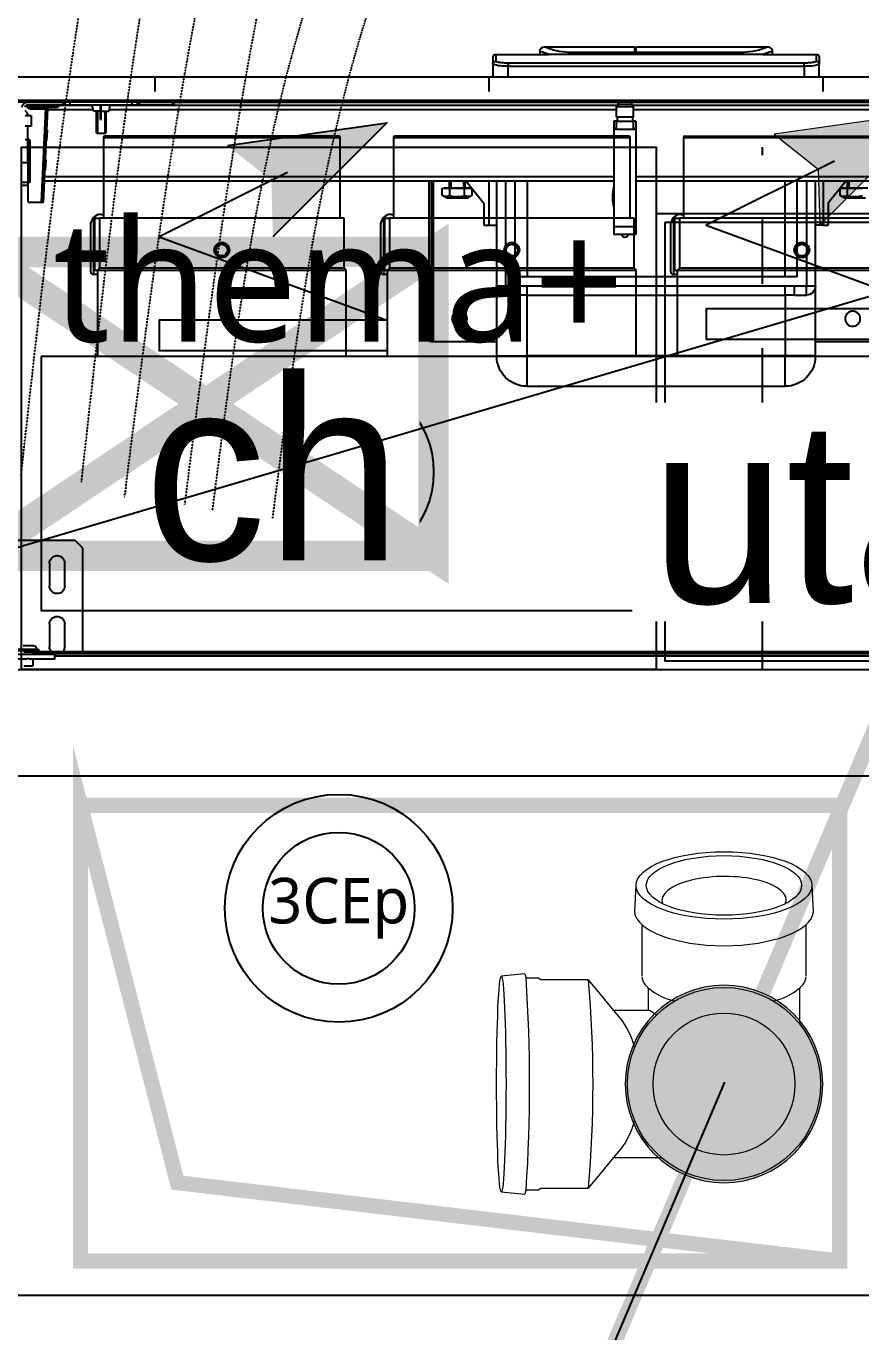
# Model space of a CAD drawing. Header units: millimetres. Extents: x 459337 to 526921, y -375392 to -289779.
# Drawn here: x 469967 to 470517, y -355292 to -354433 of the extents above; entities that cross this region are included whole.
import ezdxf
from ezdxf import colors
from ezdxf.entities.mleader import LeaderData, LeaderLine
from ezdxf.math import Vec2, Vec3

# ---------------------------------------------------------------- set-up
doc = ezdxf.new("R2010")
doc.units = ezdxf.units.MM
doc.linetypes.add('prlm_ef', pattern=[0.165, 0.1, -0.065])
doc.linetypes.add('prlm_vmc', pattern=[0.282222, 0.141111, -0.141111])
for name, color, linetype, lineweight in [('_GAZELEC-BOITE INCORPO', 36, 'Continuous', 18), ('_GAZELEC-RESERVATION', 1, 'Continuous', 18), ('_GAZELEC-RESERVATION 2', 132, 'Continuous', 18)]:
    doc.layers.add(name, color=color, linetype=linetype, lineweight=lineweight)
for name, color, linetype in [('_GAZELEC-EAU CHAUDE', 1, 'Continuous'), ('GAZ-EU FLECHE', 42, 'Continuous'), ('prlm-CHAUFF', 30, 'Continuous'), ('prlm-EAU-CHU', 42, 'Continuous'), ('prlm-EAU-EF', 161, 'Continuous'), ('prlm-EAU-EUEV', 25, 'Continuous'), ('prlm-ELEC-CFO', 201, 'Continuous'), ('prlm-GT', 242, 'Continuous'), ('prlm-MOD', 64, 'Continuous')]:
    doc.layers.add(name, color=color, linetype=linetype)
doc.styles.add('prlm-chauff', font='trebucbi.ttf', dxfattribs={"height": 18})
doc.styles.add('prlm-elec-cfo', font='comic.ttf', dxfattribs={"height": 12})
doc.styles.get("Standard").update_dxf_attribs({"font": 'arial.ttf'})

# ---------------------------------------------------------------- blocks, each defined once
blk = doc.blocks.new('MTI900_Alu_390')
at = {"layer": 'prlm-MOD', "color": 1, "linetype": 'Continuous'}
for p, q in [((-4.225, 0), (4.225, 0)), ((-4.267, -0.07), (-4.14, -0.07)), ((-4.165, -0.025), (-4.105, -0.025)), ((-4.135, -0.075), (-4.14, -0.07)), ((-4.13, -0.07), (-4.135, -0.075)), ((-4.13, -0.07), (-3.963, -0.07)), ((-4.105, -0.07), (-4.105, -0.025)), ((-3.96, -0.073), (-3.96, -0.097)), ((-3.963, -0.1), (-4.229, -0.1)), ((-4.203, -0.125), (-4.067, -0.125)), ((-4.203, -0.135), (-4.067, -0.135)), ((-4.1675, -0.158), (-4.1025, -0.158)), ((-4.105, -0.115), (-4.165, -0.115)), ((-4.105, -0.115), (-4.105, -0.1)), ((-4.105, -0.105), (4.105, -0.105)), ((-4.095, -0.125), (-4.105, -0.115)), ((-4.1, -0.12), (4.1, -0.12)), ((-4.067, -0.125), (-4.067, -0.12)), ((-4.067, -0.135), (-4.067, -0.125)), ((-3.995, -0.3), (-3.995, -0.15)), ((-3.96, -0.09), (3.96, -0.09)), ((-3.895, -0.15), (-3.895, -0.3)), ((-3.775, -0.12), (-3.775, -0.8)), ((-3.995, -0.7), (-3.995, -0.55)), ((-3.895, -0.55), (-3.895, -0.7)), ((-3.825, -0.85), (-4.305, -0.85)), ((-3.775, -0.8), (-3.825, -0.85)), ((-0.85, -1.865), (0.85, -1.865)), ((-0.85, -1.865), (-0.85, -2.065)), ((0.85, -1.865), (0.85, -2.065)), ((-1.05, -2.525), (-1.05, -2.065)), ((-1.05, -2.065), (-0.85, -2.065)), ((0.85, -2.065), (-0.85, -2.065)), ((-0.85, -2.065), (-0.85, -2.465)), ((0.85, -2.465), (0.85, -2.065)), ((1.05, -2.065), (0.85, -2.065)), ((1.05, -2.065), (1.05, -2.525)), ((-1.495, -2.16), (-1.495, -3.215)), ((-1.48, -2.16), (-1.495, -2.16)), ((-1.48, -2.16), (-1.48, -3.215)), ((-1.48, -2.16), (-1.465, -2.16)), ((-1.465, -2.16), (-1.05, -2.16)), ((-1.465, -2.16), (-1.465, -3.215)), ((1.05, -2.16), (1.465, -2.16)), ((-0.99, -2.465), (-0.9124, -2.465)), ((-0.99, -2.525), (-0.99, -2.465)), ((-0.85, -2.465), (-0.9124, -2.465)), ((-0.9124, -2.525), (-0.9124, -2.465)), ((-0.85, -2.465), (0.85, -2.465)), ((-0.85, -2.465), (-0.85, -2.5242)), ((0.9124, -2.465), (0.85, -2.465)), ((0.85, -2.465), (0.85, -2.5242)), ((0.9124, -2.465), (0.99, -2.465)), ((0.9124, -2.465), (0.9124, -2.525)), ((0.99, -2.465), (0.99, -2.525)), ((-1.05, -3.215), (-1.05, -2.525)), ((-0.99, -2.525), (-1.05, -2.525)), ((-0.99, -2.525), (-0.99, -3.215)), ((-0.9124, -2.525), (-0.99, -2.525)), ((0.85, -2.5242), (-0.85, -2.5242)), ((0.99, -2.525), (0.9124, -2.525)), ((0.99, -3.215), (0.99, -2.525)), ((1.05, -2.525), (0.99, -2.525)), ((1.05, -2.525), (1.05, -3.215)), ((0.93, -2.585), (-0.93, -2.585)), ((-0.93, -3.215), (-0.93, -2.585)), ((-0.85, -3.215), (-0.85, -2.585)), ((0.85, -2.585), (0.85, -3.215)), ((0.93, -2.585), (0.93, -3.215)), ((-0.2775, -2.915), (-0.2775, -2.865)), ((-0.1325, -2.865), (-0.2775, -2.865)), ((-0.1325, -2.915), (-0.2775, -2.915)), ((-0.2775, -2.9175), (-0.2775, -2.915)), ((-0.2775, -2.9175), (-0.1325, -2.9175)), ((-0.2775, -3.5575), (-0.2775, -2.9175)), ((-0.1325, -2.915), (-0.1325, -2.865)), ((-0.1325, -2.9175), (-0.1325, -2.915)), ((-0.1325, -3.5575), (-0.1325, -2.9175)), ((-1.1342, -2.925), (-1.1, -2.925)), ((-1.1342, -3.0705), (-1.1342, -2.925)), ((-1.1, -2.925), (-1.1, -3.215)), ((-1.1, -2.925), (-1.05, -2.925)), ((1.1, -2.925), (1.05, -2.925)), ((1.1, -3.215), (1.1, -2.925)), ((1.1, -2.925), (1.1342, -2.925)), ((1.1342, -3.0705), (1.1342, -2.925)), ((-4.1351, -3.077), (-4.136, -3.497)), ((-4.1351, -3.077), (-4.05, -3.077)), ((-4.0221, -3.692), (-4.05, -3.077)), ((-4.05, -3.077), (-4.035, -3.077)), ((-4.035, -3.077), (-4.0071, -3.6913)), ((-1.2504, -3.215), (-1.1342, -3.0705)), ((1.2504, -3.215), (1.1342, -3.0705)), ((-1.38, -3.106), (-1.4081, -3.1204)), ((-1.4081, -3.1204), (-1.4081, -3.17)), ((-1.4081, -3.17), (-1.3836, -3.17)), ((-1.395, -3.17), (-1.395, -3.172)), ((-1.395, -3.172), (-1.225, -3.172)), ((-1.3836, -3.17), (-1.3591, -3.17)), ((-1.38, -3.106), (-1.24, -3.106)), ((-1.36, -3.172), (-1.36, -3.215)), ((-1.3591, -3.1204), (-1.3591, -3.17)), ((-1.3591, -3.17), (-1.31, -3.17)), ((-1.3508, -3.215), (-1.3508, -3.172)), ((-1.31, -3.17), (-1.2609, -3.17)), ((-1.2692, -3.215), (-1.2692, -3.172)), ((-1.2609, -3.1204), (-1.2609, -3.17)), ((-1.2609, -3.17), (-1.2364, -3.17)), ((-1.26, -3.215), (-1.26, -3.172)), ((-1.2119, -3.1204), (-1.24, -3.106)), ((-1.2364, -3.17), (-1.2142, -3.17)), ((-1.225, -3.172), (-1.225, -3.17)), ((-1.2119, -3.1204), (-1.2119, -3.1671)), ((1.24, -3.106), (1.2119, -3.1204)), ((1.2119, -3.1204), (1.2119, -3.1671)), ((1.2142, -3.17), (1.2364, -3.17)), ((1.225, -3.17), (1.225, -3.172)), ((1.225, -3.172), (1.395, -3.172)), ((1.2364, -3.17), (1.2609, -3.17)), ((1.24, -3.106), (1.38, -3.106)), ((1.26, -3.172), (1.26, -3.215)), ((1.2609, -3.1204), (1.2609, -3.17)), ((1.2609, -3.17), (1.31, -3.17)), ((1.2692, -3.215), (1.2692, -3.172)), ((1.31, -3.17), (1.3591, -3.17)), ((-4.1353, -3.187), (-4.175, -3.187)), ((-4.125, -3.207), (-4.175, -3.207)), ((-4.125, -3.487), (-4.125, -3.207)), ((-0.2775, -3.215), (-4.0287, -3.215)), ((-0.2775, -3.245), (-4.0274, -3.245)), ((4.0287, -3.215), (-0.1325, -3.215)), ((4.0274, -3.245), (-0.1325, -3.245)), ((-4.14, -3.337), (-4.175, -3.337)), ((-4.14, -3.487), (-4.14, -3.337)), ((-4.0205, -3.2854), (-4.0255, -3.2857)), ((-4.0205, -3.2854), (-4.0173, -3.3556)), ((-4.0223, -3.3558), (-4.0173, -3.3556)), ((-4.14, -3.487), (-4.155, -3.487)), ((-4.125, -3.487), (-4.14, -3.487)), ((-4.14, -3.577), (-4.14, -3.487)), ((-4.136, -3.497), (-4.14, -3.4972)), ((-4.0116, -3.4816), (-4.0166, -3.4819)), ((-4.0116, -3.4816), (-4.0084, -3.5518)), ((-4.115, -3.577), (-4.155, -3.577)), ((-4.115, -3.647), (-4.115, -3.577)), ((-4.0134, -3.552), (-4.0084, -3.5518)), ((-3.685, -3.532), (-3.625, -3.532)), ((-3.685, -3.532), (-3.685, -3.677)), ((-3.6789, -3.677), (-3.6789, -3.532)), ((-3.6311, -3.677), (-3.6311, -3.532)), ((-3.625, -3.677), (-3.625, -3.532)), ((-0.2775, -3.5575), (-0.1325, -3.5575)), ((-0.2775, -3.56), (-0.2775, -3.5575)), ((-0.2775, -3.61), (-0.2775, -3.56)), ((-0.26, -3.56), (-0.2775, -3.56)), ((-0.255, -3.61), (-0.2775, -3.61)), ((-0.26, -3.5575), (-0.26, -3.6075)), ((-0.15, -3.6075), (-0.26, -3.6075)), ((-0.255, -3.6075), (-0.255, -3.6375)), ((-0.155, -3.6375), (-0.155, -3.6075)), ((-0.1325, -3.61), (-0.155, -3.61)), ((-0.15, -3.6075), (-0.15, -3.5575)), ((-0.1325, -3.56), (-0.15, -3.56)), ((-0.1325, -3.56), (-0.1325, -3.5575)), ((-0.1325, -3.61), (-0.1325, -3.56)), ((-4.155, -3.647), (-4.115, -3.647)), ((-4.14, -3.6567), (-4.14, -3.647)), ((-4.125, -3.692), (-4.0221, -3.692)), ((-4.125, -3.702), (-4.125, -3.692)), ((-4.0071, -3.6913), (-4.0221, -3.692)), ((-4.022, -3.6925), (-4.0221, -3.692)), ((-3.7066, -3.685), (-4.0074, -3.685)), ((-4.0071, -3.6913), (-4.007, -3.6925)), ((-3.705, -3.677), (-3.713, -3.717)), ((-3.66, -3.677), (-3.705, -3.677)), ((-3.66, -3.6225), (-3.655, -3.6225)), ((-3.66, -3.6225), (-3.66, -3.6361)), ((-3.66, -3.6361), (-3.655, -3.6361)), ((-3.66, -3.6361), (-3.66, -3.717)), ((-3.655, -3.6225), (-3.655, -3.6361)), ((-3.655, -3.6361), (-3.655, -3.717)), ((-3.655, -3.677), (-3.605, -3.677)), ((-3.597, -3.717), (-3.605, -3.677)), ((-0.26, -3.685), (-3.6034, -3.685)), ((-0.15, -3.6375), (-0.26, -3.6375)), ((-0.26, -3.6375), (-0.26, -3.7075)), ((-0.15, -3.7075), (-0.15, -3.6375)), ((3.6044, -3.685), (-0.15, -3.685)), ((-4.375, -3.737), (4.375, -3.737)), ((4.375, -3.747), (-4.375, -3.747)), ((-3.9067, -3.717), (-4.14, -3.717)), ((-4.135, -3.717), (-4.135, -3.712)), ((-4.105, -3.712), (-4.135, -3.712)), ((-4.125, -3.702), (-4.105, -3.702)), ((-4.105, -3.702), (-3.965, -3.702)), ((-4.105, -3.702), (-4.105, -3.712)), ((-4.105, -3.712), (-4.105, -3.717)), ((-3.965, -3.712), (-4.105, -3.712)), ((-3.965, -3.702), (-3.945, -3.702)), ((-3.965, -3.702), (-3.965, -3.712)), ((-3.965, -3.717), (-3.965, -3.712)), ((-3.935, -3.712), (-3.965, -3.712)), ((-3.935, -3.712), (-3.935, -3.717)), ((-3.935, -3.715), (-3.7126, -3.715)), ((-3.9067, -3.737), (-3.9067, -3.717)), ((-3.9067, -3.717), (-3.8932, -3.717)), ((-3.8932, -3.717), (-3.86, -3.717)), ((-3.8932, -3.717), (-3.8932, -3.737)), ((-3.86, -3.717), (-3.45, -3.717)), ((-3.86, -3.717), (-3.86, -3.737)), ((-3.5974, -3.715), (-0.25, -3.715)), ((-3.45, -3.717), (-3.45, -3.737)), ((-3.45, -3.717), (-3.4168, -3.717)), ((-3.4168, -3.737), (-3.4168, -3.717)), ((-3.4168, -3.717), (-3.4033, -3.717)), ((-3.185, -3.717), (-3.4033, -3.717)), ((-3.4033, -3.717), (-3.4033, -3.737)), ((-3.185, -3.717), (-3.175, -3.717)), ((-3.185, -3.737), (-3.185, -3.717)), ((-3.175, -3.717), (-3.175, -3.737)), ((-3.175, -3.735), (-0.2433, -3.735)), ((-0.26, -3.7075), (-0.15, -3.7075)), ((-0.25, -3.7075), (-0.25, -3.7225)), ((-0.25, -3.7225), (-0.16, -3.7225)), ((-0.1667, -3.735), (3.175, -3.735)), ((-0.16, -3.7225), (-0.16, -3.7075)), ((-0.16, -3.715), (3.5984, -3.715)), ((-4.375, -3.902), (4.375, -3.902)), ((-1.075, -3.9853), (-1.075, -3.902)), ((-0.975, -3.902), (-0.975, -3.973)), ((0.975, -3.973), (0.975, -3.902)), ((1.075, -3.902), (1.075, -3.9853)), ((-1.075, -4.03), (-1.075, -3.9853)), ((-1.055, -4.05), (-1.055, -4.0051)), ((-0.975, -3.973), (0.975, -3.973)), ((-0.975, -3.9928), (-0.975, -3.973)), ((0.975, -3.9928), (-0.975, -3.9928)), ((0.975, -3.973), (0.975, -3.9928)), ((1.055, -4.05), (1.055, -4.0051)), ((1.075, -4.03), (1.075, -3.9853)), ((-1.055, -4.05), (-0.706, -4.05)), ((-0.765, -4.07), (-0.765, -4.05)), ((-0.735, -4.1), (-0.735, -4.1)), ((-0.735, -4.1), (-0.1416, -4.1)), ((0.576, -4.0497), (-0.576, -4.0497)), ((-0.574, -4.0497), (-0.574, -4.0634)), ((-0.1416, -4.0634), (-0.574, -4.0634)), ((-0.1416, -4.0634), (-0.1416, -4.0497)), ((-0.1416, -4.1), (-0.1416, -4.0634)), ((-0.1307, -4.0497), (-0.1307, -4.0634)), ((0.574, -4.0634), (-0.1307, -4.0634)), ((-0.1307, -4.0634), (-0.1307, -4.1)), ((-0.1307, -4.1), (0.735, -4.1)), ((0.574, -4.0497), (0.574, -4.0634)), ((0.7037, -4.05), (1.055, -4.05)), ((0.735, -4.1), (0.735, -4.1)), ((0.765, -4.07), (0.765, -4.05))]:
    blk.add_line(p, q, dxfattribs=at)
at = {"layer": 'prlm-MOD', "color": 1, "ltscale": 50}
for points in [[(-3.3, -3.8058), (-3.3, -3.902)], [(-1.1, -3.8058), (-1.1, -3.902)], [(1.1, -3.8058), (1.1, -3.902)]]:
    blk.add_lwpolyline(points, dxfattribs=at)
at = {"layer": 'prlm-MOD', "color": 1, "linetype": 'Continuous'}
for centre in [(-1.295, -2.31), (1.295, -2.31)]:
    blk.add_circle(centre, 0.05, dxfattribs=at)
for centre, radius, start, end in [((-3.963, -0.073), 0.003, 0, 90), ((-4.1025, -0.138), 0.02, 270, 8.62693), ((-4.1025, -0.133), 0.02, 352.81924, 354.26083), ((-3.945, -0.15), 0.05, 143.1301, 180), ((-3.963, -0.097), 0.003, 270, 0), ((-3.945, -0.15), 0.05, 0, 36.8699), ((-3.945, -0.3), 0.05, 180, 0), ((-3.945, -0.55), 0.05, 0, 180), ((-3.945, -0.7), 0.05, 180, 0), ((-0.85, -2.065), 0.2, 90, 180), ((0.85, -2.065), 0.2, 0, 90), ((-0.99, -2.525), 0.06, 90, 180), ((0.99, -2.525), 0.06, 0, 90), ((-0.205, -2.865), 0.02, 0, 180), ((0, -3.11), 0.285, 166.82645, 193.17355), ((-1.3836, -3.1624), 0.0487, 59.74223, 120.25777), ((-1.2364, -3.1624), 0.0487, 59.74223, 120.25777), ((1.2364, -3.1624), 0.0487, 59.74223, 120.25777), ((-4.1151, -3.7104), 0.05, 129.88406, 142.91394), ((-4.16, -3.6567), 0.02, 309.88406, 0), ((-4.125, -3.712), 0.02, 90, 192.41205), ((-3.997, -3.692), 0.01, 182.60256, 270), ((-4.14, -3.702), 0.035, 180, 270), ((-4.14, -3.702), 0.015, 180, 270), ((-4.125, -3.712), 0.01, 90, 180), ((-3.945, -3.712), 0.01, 0, 90), ((-0.235, -3.7225), 0.015, 180, 255.16489), ((-0.175, -3.7225), 0.015, 284.83511, 0), ((-0.9965, -4.212), 0.2399, 84.86995, 109.10907), ((-1.055, -4.03), 0.02, 180, 270), ((0.9987, -4.1937), 0.2219, 69.89148, 96.1295), ((1.055, -4.03), 0.02, 270, 0), ((-0.5689, -4.6164), 0.5805, 102.58374, 109.74123), ((-0.735, -4.07), 0.03, 180, 270), ((-0.5689, -4.4578), 0.3944, 90.7355, 114.8981), ((0.5685, -4.4598), 0.3964, 65.16337, 89.20304), ((0.5693, -4.6145), 0.5786, 70.22595, 77.40425), ((0.735, -4.07), 0.03, 270, 0)]:
    blk.add_arc(centre, radius, start, end, dxfattribs=at)
for centre, major_axis, ratio, start_param, end_param in [((-4.022, -3.6931), (0.015, 0.0007), 0.045361, 0, 1.568734), ((-3.997, -3.692), (0.025, 0), 0.4, 3.187016, 4.712389), ((-1.055, -3.9853), (0.02, 0), 0.989815, 3.141593, 4.712389), ((1.055, -3.9853), (-0.02, 0), 0.989815, 1.570796, 3.141593)]:
    blk.add_ellipse(centre, major_axis=major_axis, ratio=ratio, start_param=start_param, end_param=end_param, dxfattribs=at)
for points, knots in [([(-0.85, -2.5242), (-0.8604, -2.5242), (-0.8708, -2.5243), (-0.8916, -2.5247), (-0.902, -2.525), (-0.9124, -2.525)], [0, 0, 0, 0, 0.5, 0.5, 1, 1, 1, 1]), ([(0.9124, -2.525), (0.902, -2.525), (0.8916, -2.5247), (0.8708, -2.5243), (0.8604, -2.5242), (0.85, -2.5242)], [0, 0, 0, 0, 0.5, 0.5, 1, 1, 1, 1]), ([(-1.3591, -3.1204), (-1.3511, -3.1183), (-1.343, -3.1166), (-1.3306, -3.1149), (-1.3265, -3.1144), (-1.3182, -3.1138), (-1.3141, -3.1137), (-1.3017, -3.1137), (-1.2935, -3.1143), (-1.2772, -3.1166), (-1.269, -3.1183), (-1.2609, -3.1204)], [0, 0, 0, 0, 0.25, 0.25, 0.375, 0.375, 0.5, 0.5, 0.75, 0.75, 1, 1, 1, 1]), ([(1.2609, -3.1204), (1.269, -3.1183), (1.2772, -3.1166), (1.2935, -3.1143), (1.3017, -3.1137), (1.3141, -3.1137), (1.3182, -3.1138), (1.3265, -3.1144), (1.3306, -3.1149), (1.343, -3.1166), (1.3511, -3.1183), (1.3591, -3.1204)], [0, 0, 0, 0, 0.25, 0.25, 0.5, 0.5, 0.625, 0.625, 0.75, 0.75, 1, 1, 1, 1]), ([(-0.975, -3.9928), (-0.9803, -3.9928), (-0.9856, -3.9929), (-0.996, -3.9932), (-1.0011, -3.9934), (-1.0083, -3.9939), (-1.0107, -3.9941), (-1.0153, -3.9945), (-1.0176, -3.9947), (-1.0241, -3.9955), (-1.0281, -3.996), (-1.0355, -3.9972), (-1.0388, -3.9978), (-1.0446, -3.9991), (-1.047, -3.9998), (-1.05, -4.0009), (-1.0509, -4.0013), (-1.0524, -4.0021), (-1.053, -4.0024), (-1.0545, -4.0036), (-1.055, -4.0043), (-1.055, -4.0051)], [0, 0, 0, 0, 0.125, 0.125, 0.25, 0.25, 0.3125, 0.3125, 0.375, 0.375, 0.5, 0.5, 0.625, 0.625, 0.75, 0.75, 0.8125, 0.8125, 0.875, 0.875, 1, 1, 1, 1]), ([(1.055, -4.0051), (1.055, -4.0043), (1.0545, -4.0036), (1.053, -4.0024), (1.0523, -4.002), (1.0508, -4.0013), (1.0491, -4.0006), (1.0469, -3.9998), (1.0444, -3.9991), (1.0431, -3.9988), (1.0387, -3.9978), (1.0354, -3.9971), (1.0299, -3.9963), (1.028, -3.996), (1.0239, -3.9955), (1.0218, -3.9952), (1.0153, -3.9945), (1.0107, -3.9941), (1.0034, -3.9936), (1.0009, -3.9935), (0.9958, -3.9932), (0.9933, -3.9931), (0.9856, -3.9929), (0.9803, -3.9928), (0.975, -3.9928)], [0, 0, 0, 0, 0.125, 0.125, 0.1875, 0.1875, 0.25, 0.3125, 0.3125, 0.375, 0.375, 0.5, 0.5, 0.5625, 0.5625, 0.625, 0.625, 0.75, 0.75, 0.8125, 0.8125, 0.875, 0.875, 1, 1, 1, 1]), ([(-0.576, -4.0497), (-0.5891, -4.0497), (-0.6021, -4.0497), (-0.6211, -4.0498), (-0.6274, -4.0498), (-0.6399, -4.0498), (-0.6461, -4.0498), (-0.6642, -4.0499), (-0.6756, -4.0499), (-0.6918, -4.05), (-0.6971, -4.05), (-0.7038, -4.05), (-0.7053, -4.05), (-0.7068, -4.05)], [0, 0, 0, 0, 0.125, 0.125, 0.1875, 0.1875, 0.25, 0.25, 0.375, 0.375, 0.4375, 0.4375, 0.4568651, 0.4568651, 0.4568651, 0.4568651]), ([(0.7055, -4.05), (0.6995, -4.05), (0.6933, -4.05), (0.6813, -4.05), (0.6756, -4.0499), (0.6642, -4.0499), (0.6524, -4.0499), (0.6402, -4.0498), (0.6278, -4.0498), (0.6214, -4.0498), (0.6021, -4.0497), (0.5891, -4.0497), (0.576, -4.0497)], [0.5494968, 0.5494968, 0.5494968, 0.5494968, 0.625, 0.625, 0.6875, 0.6875, 0.75, 0.8125, 0.8125, 0.875, 0.875, 1, 1, 1, 1])]:
    blk.add_open_spline(points, degree=3, knots=knots, dxfattribs=at)
blk = doc.blocks.new('xi.thema+')
at = {"layer": 'prlm-CHAUFF', "color": 0}
blk.add_lwpolyline([(-20.9, 0), (-20.9, 34.4), (20.9, 34.4), (20.9, 0)], close=True, dxfattribs=at)
at = {"layer": 'prlm-CHAUFF', "color": 7, "linetype": 'prlm_vmc', "ltscale": 30}
blk.add_lwpolyline([(27.9, 0), (27.9, 34.4)], dxfattribs=at)
at = {"layer": 'prlm-CHAUFF', "color": 0}
for radius in [6.25, 4]:
    blk.add_circle((0, 13), radius, dxfattribs=at)
at = {"layer": 'prlm-CHAUFF', "color": 0, "insert": (0, 25.539), "char_height": 8, "width": 7.19706, "attachment_point": 5, "style": 'prlm-chauff'}
blk.add_mtext('thema+', dxfattribs=at)
blk = doc.blocks.new('xi.aam22')
at = {"layer": 'prlm-EAU-CHU', "color": 0, "lineweight": 13}
for p, q in [((-5.799, 13.123), (-5.89, 11.331)), ((5.89, 11.331), (5.799, 13.123)), ((-5.41, 10.463), (-5.41, 7.114)), ((5.41, 7.114), (5.41, 10.463)), ((-13.12, 7.25), (-14.668, 7.106)), ((-13.12, 7.25), (-13.031, 6.97)), ((-12.219, 6.97), (-13.031, 6.97)), ((-12.093, 6.85), (-12.219, 6.97)), ((-8.922, 6.85), (-12.093, 6.85)), ((-6.828, 4.34), (-8.907, 6.841)), ((-5, 6.323), (-5, 4.87)), ((5, 3.931), (5, 6.323)), ((-7.269, 4.87), (-4.958, 4.867)), ((-8.907, -6.841), (-6.828, -4.34)), ((-4.091, -4.87), (-7.269, -4.87)), ((-12.219, -6.97), (-12.093, -6.85)), ((-12.093, -6.85), (-8.922, -6.85)), ((-14.668, -7.106), (-13.12, -7.25)), ((-13.028, -6.944), (-13.12, -7.25)), ((-13.031, -6.97), (-12.219, -6.97))]:
    blk.add_line(p, q, dxfattribs=at)
at = {"layer": 'prlm-EAU-CHU', "color": 0, "lineweight": 13, "flags": 128}
blk.add_lwpolyline([(-4.958, 4.867), (-4.86, 4.836), (-4.68, 4.729), (-4.43, 4.564)], dxfattribs=at)
at = {"layer": 'prlm-EAU-CHU', "color": 0, "lineweight": 13}
for radius in [6.36, 4.675]:
    blk.add_circle((0, 0), radius, dxfattribs=at)
for centre, radius, start, end in [((-119.647, -0.014), 106.844, 356.28096, 3.74771), ((-4.475, 7.136), 0.936, 184.66048, 218.12589), ((4.475, 7.136), 0.936, 321.87411, 355.33952), ((-87.178, 0), 78.555, 354.99745, 5.00255), ((-2.54, 9.094), 3.683, 223.50702, 258.77599), ((2.54, 9.094), 3.683, 281.22401, 316.49298), ((-11.683, 0.728), 6.052, 16.13317, 36.55417), ((-11.683, -0.728), 6.052, 323.44583, 343.86683)]:
    blk.add_arc(centre, radius, start, end, dxfattribs=at)
for centre, major_axis, ratio in [((0, 13.073), (5.789, 0), 0.383426), ((0, 13.073), (5.115, 0), 0.383329), ((-14.667, 0), (0, -7.101), 0.043635)]:
    blk.add_ellipse(centre, major_axis=major_axis, ratio=ratio, dxfattribs=at)
for centre, major_axis, ratio, start_param, end_param in [((0.001, 12.093), (-4.098, -0.028), 0.383971, 2.986035, 6.398097), ((0, 11.414), (-5.894, 0), 0.391508, 0.036281, 3.105311)]:
    blk.add_ellipse(centre, major_axis=major_axis, ratio=ratio, start_param=start_param, end_param=end_param, dxfattribs=at)
blk = doc.blocks.new('xi.3cep100-150')
at = {"layer": 'prlm-CHAUFF', "color": 0}
for radius in [7.5, 5]:
    blk.add_circle((0, 0), radius, dxfattribs=at)
at = {"layer": 'prlm-CHAUFF', "color": 0, "insert": (0, 0), "char_height": 3, "width": 9.78152, "attachment_point": 5, "style": 'prlm-chauff'}
blk.add_mtext('3CEp', dxfattribs=at)
blk = doc.blocks.new('xi.chu')
at = {"layer": 'prlm-EAU-EUEV', "linetype": 'ByBlock', "lineweight": 5}
blk.add_hatch(color=0, dxfattribs=at).paths.add_polyline_path([(6.5, 0, 1), (-6.5, 0, 1)])
at = {"layer": 'prlm-EAU-EUEV', "color": 0, "linetype": 'ByBlock', "lineweight": 5}
blk.add_circle((0, 0), 6.5, dxfattribs=at)
blk = doc.blocks.new('xi.uta-yzen-d')
at = {"layer": 'prlm-CHAUFF', "ltscale": 50}
for p, q in [((-36.4, 35.02), (-20.8, 35.02)), ((-36.4, 35.02), (-36.4, 29.72)), ((-20.9, 35.12), (-36.3, 35.12)), ((-20.8, 29.72), (-20.8, 35.02)), ((-17.3, 35.02), (-1.7, 35.02)), ((-17.3, 35.02), (-17.3, 29.72)), ((-1.8, 35.12), (-17.2, 35.12)), ((-1.7, 29.72), (-1.7, 35.02)), ((1.8, 35.02), (17.4, 35.02)), ((1.8, 35.02), (1.8, 29.72)), ((1.9, 35.12), (17.3, 35.12)), ((-37.056, 29.72), (-36.65, 29.72)), ((-37.056, 29.72), (-37.056, 26.02)), ((-37, 29.72), (-37, 26.27)), ((-36.98, 29.72), (-36.98, 26.27)), ((-20.55, 29.72), (-36.65, 29.72)), ((-36.65, 29.72), (-36.65, 26.42)), ((-36.55, 29.97), (-36.4, 29.97)), ((-20.55, 26.42), (-20.55, 29.72)), ((-17.956, 29.72), (-17.55, 29.72)), ((-17.956, 29.72), (-17.956, 26.02)), ((-17.9, 29.72), (-17.9, 26.27)), ((-17.88, 29.72), (-17.88, 26.27)), ((-1.45, 29.72), (-17.55, 29.72)), ((-17.55, 29.72), (-17.55, 26.42)), ((-17.45, 29.97), (-17.3, 29.97)), ((-1.45, 26.42), (-1.45, 29.72)), ((1.144, 29.72), (1.55, 29.72)), ((1.144, 29.72), (1.144, 26.02)), ((1.2, 29.72), (1.2, 26.27)), ((1.22, 29.72), (1.22, 26.27)), ((17.65, 29.72), (1.55, 29.72)), ((1.55, 29.72), (1.55, 26.42)), ((1.65, 29.97), (1.8, 29.97)), ((-37.25, 29.216), (-37.25, 26.22)), ((-37, 28.42), (-36.98, 28.42)), ((-18.15, 29.216), (-18.15, 26.22)), ((-17.9, 28.42), (-17.88, 28.42)), ((0.95, 29.216), (0.95, 26.22)), ((1.2, 28.42), (1.22, 28.42)), ((-36.98, 28.07), (-37, 28.07)), ((-37, 27.693), (-36.98, 27.693)), ((-17.88, 28.07), (-17.9, 28.07)), ((-17.9, 27.693), (-17.88, 27.693)), ((1.22, 28.07), (1.2, 28.07)), ((1.2, 27.693), (1.22, 27.693)), ((-36.98, 27.343), (-37, 27.343)), ((-37, 27.293), (-36.98, 27.293)), ((-36.98, 27.193), (-37, 27.193)), ((-17.88, 27.343), (-17.9, 27.343)), ((-17.9, 27.293), (-17.88, 27.293)), ((-17.88, 27.193), (-17.9, 27.193)), ((1.22, 27.343), (1.2, 27.343)), ((1.2, 27.293), (1.22, 27.293)), ((1.22, 27.193), (1.2, 27.193)), ((-36.8, 26.02), (-37.05, 26.02)), ((-36.98, 26.27), (-37, 26.27)), ((-36.8, 26.27), (-36.98, 26.27)), ((-36.65, 26.42), (-36.8, 26.27)), ((-20.4, 26.27), (-36.8, 26.27)), ((-36.8, 26.27), (-36.8, 20.62)), ((-20.55, 26.42), (-36.65, 26.42)), ((-20.4, 26.27), (-20.55, 26.42)), ((-20.4, 20.62), (-20.4, 26.27)), ((-17.7, 26.02), (-17.95, 26.02)), ((-17.88, 26.27), (-17.9, 26.27)), ((-17.7, 26.27), (-17.88, 26.27)), ((-17.55, 26.42), (-17.7, 26.27)), ((-1.3, 26.27), (-17.7, 26.27)), ((-17.7, 26.27), (-17.7, 20.62)), ((-1.45, 26.42), (-17.55, 26.42)), ((-1.3, 26.27), (-1.45, 26.42)), ((-1.3, 20.62), (-1.3, 26.27)), ((1.4, 26.02), (1.15, 26.02)), ((1.22, 26.27), (1.2, 26.27)), ((1.4, 26.27), (1.22, 26.27)), ((1.55, 26.42), (1.4, 26.27)), ((17.8, 26.27), (1.4, 26.27)), ((1.4, 26.27), (1.4, 20.62)), ((17.65, 26.42), (1.55, 26.42))]:
    blk.add_line(p, q, dxfattribs=at)
for points in [[(0, 30), (0, 0), (39, 0), (39, 30)], [(0.571, 29.429), (0.571, 0.571), (38.429, 0.571), (38.429, 29.429)], [(-40.5, 20.62), (-40.5, 3.9), (40.5, 3.9), (40.5, 20.62)]]:
    blk.add_lwpolyline(points, close=True, dxfattribs=at)
for centre, radius in [((-28.6, 27.62), 0.5), ((-28.6, 27.62), 0.48), ((-28.6, 27.62), 0.38), ((-9.5, 27.62), 0.5), ((-9.5, 27.62), 0.48), ((-9.5, 27.62), 0.38), ((9.6, 27.62), 0.5), ((9.6, 27.62), 0.48), ((9.6, 27.62), 0.38)]:
    blk.add_circle(centre, radius, dxfattribs=at)
for centre, radius, start, end in [((-36.3, 35.02), 0.1, 90, 180), ((-20.9, 35.02), 0.1, 0, 90), ((-17.2, 35.02), 0.1, 90, 180), ((-1.8, 35.02), 0.1, 0, 90), ((1.9, 35.02), 0.1, 90, 180), ((-36.475, 29.24), 0.776, 138.52479, 181.76751), ((-36.55, 29.27), 0.7, 90, 136.27309), ((-17.375, 29.24), 0.776, 138.52479, 181.76751), ((-17.45, 29.27), 0.7, 90, 136.27309), ((1.725, 29.24), 0.776, 138.52479, 181.76751), ((1.65, 29.27), 0.7, 90, 136.27309), ((-37.05, 26.22), 0.2, 180, 268.32391), ((-37.05, 26.22), 0.2, 268.32391, 270), ((-17.95, 26.22), 0.2, 180, 268.32391), ((-17.95, 26.22), 0.2, 268.32391, 270), ((1.15, 26.22), 0.2, 180, 268.32391), ((1.15, 26.22), 0.2, 268.32391, 270)]:
    blk.add_arc(centre, radius, start, end, dxfattribs=at)
for centre, major_axis, ratio, start_param, end_param in [((-36.55, 28.959), (-0.45, 0), 0.974723, 5.983927, 6.283185), ((-36.55, 28.603), (-0.45, 0), 0.974723, 5.983927, 6.283185), ((-35.75, 28.603), (-1.25, 0), 0.146694, 0, 0.179125), ((-17.45, 28.959), (-0.45, 0), 0.974723, 5.983927, 6.283185), ((-17.45, 28.603), (-0.45, 0), 0.974723, 5.983927, 6.283185), ((-16.65, 28.603), (-1.25, 0), 0.146694, 0, 0.179125), ((1.65, 28.959), (-0.45, 0), 0.974723, 5.983927, 6.283185), ((1.65, 28.603), (-0.45, 0), 0.974723, 5.983927, 6.283185), ((2.45, 28.603), (-1.25, 0), 0.146694, 0, 0.179125)]:
    blk.add_ellipse(centre, major_axis=major_axis, ratio=ratio, start_param=start_param, end_param=end_param, dxfattribs=at)
for points in [[(-36.982, 29.391), (-36.986, 29.379), (-36.989, 29.366), (-36.997, 29.324), (-37, 29.294), (-37, 29.265)], [(-17.882, 29.391), (-17.886, 29.379), (-17.889, 29.366), (-17.897, 29.324), (-17.9, 29.294), (-17.9, 29.265)], [(1.218, 29.391), (1.214, 29.379), (1.211, 29.366), (1.203, 29.324), (1.2, 29.294), (1.2, 29.265)]]:
    blk.add_open_spline(points, degree=3, knots=[0.8185803, 0.8185803, 0.8185803, 0.8185803, 0.875, 0.875, 1, 1, 1, 1], dxfattribs=at)
at = {"layer": 'prlm-CHAUFF', "ltscale": 50, "insert": (7.303, 16.894), "char_height": 10, "width": 139.79252, "attachment_point": 1}
blk.add_mtext('UTA', dxfattribs=at)
blk = doc.blocks.new('xi.uta')
at = {"layer": 'prlm-ELEC-CFO', "lineweight": 5}
blk.add_hatch(color=0, dxfattribs=at).paths.add_polyline_path([(-3, 6), (-0.103, 3.699), (0, 0), (7.5, 7.5)])
at = {"layer": 'prlm-ELEC-CFO', "color": 0, "lineweight": 5, "flags": 128}
blk.add_lwpolyline([(-3, 6), (-0.103, 3.699), (0, 0), (7.5, 7.5)], close=True, dxfattribs=at)
at = {"layer": 'prlm-ELEC-CFO', "color": 0}
blk.add_lwpolyline([(0.955, 4.227), (-7.5, 0), (7.5, -5.5), (-7.5, -5.5), (-7.5, -7.5), (7.5, -7.5)], dxfattribs=at)
blk = doc.blocks.new('xi.CH')
at = {"layer": 'prlm-ELEC-CFO', "lineweight": 5}
blk.add_hatch(color=0, dxfattribs=at).paths.add_polyline_path([(-3, 6), (-0.103, 3.699), (0, 0), (7.5, 7.5)])
at = {"layer": 'prlm-ELEC-CFO', "color": 0}
for points in [[(-3, 6), (7.5, 7.5), (0, 0)], [(0.955, 4.227), (-7.5, 0), (7.5, -5.5), (-7.5, -5.5), (-7.5, -7.5), (7.5, -7.5)]]:
    blk.add_lwpolyline(points, dxfattribs=at)
blk = doc.blocks.new('FLECHE2')
h = blk.add_hatch(color=256)
h.dxf.hatch_style = 1
h.paths.add_polyline_path([(496271.87, -370023.32), (496278.4, -369899.22), (496300.9, -369954.84), (496356.52, -369932.35)])
at = {"const_width": 10}
for points in [[(496066.67, -370507.24), (496300.9, -369954.84), (496356.52, -369932.35), (496271.87, -370023.32), (496300.9, -369954.84), (496278.4, -369899.22), (496271.87, -370023.32), (496356.52, -369932.35), (496300.9, -369954.84), (496278.4, -369899.22), (496271.87, -370023.32)], [(496271.87, -370023.32), (496278.4, -369899.22), (496300.9, -369954.84), (496356.52, -369932.35), (496271.87, -370023.32)]]:
    blk.add_lwpolyline(points, dxfattribs=at)
blk = doc.blocks.new('FLECHE1')
h = blk.add_hatch(color=256)
h.dxf.hatch_style = 1
h.paths.add_polyline_path([(495907.08, -370439.56), (495913.62, -370315.47), (495936.11, -370371.09), (495991.74, -370348.6)])
for p, q in [((495907.08, -370439.56), (496141.31, -369887.17)), ((495913.62, -370315.47), (495907.08, -370439.56)), ((495913.62, -370315.47), (495907.08, -370439.56)), ((495936.11, -370371.09), (495913.62, -370315.47)), ((495936.11, -370371.09), (495913.62, -370315.47)), ((495991.74, -370348.6), (495907.08, -370439.56)), ((495907.08, -370439.56), (495991.74, -370348.6)), ((495936.11, -370371.09), (495991.74, -370348.6)), ((495991.74, -370348.6), (495936.11, -370371.09)), ((495907.08, -370439.56), (495936.11, -370371.09))]:
    blk.add_line(p, q)
at = {"const_width": 10}
for points in [[(495936.11, -370371.09), (496141.31, -369887.17)], [(495907.08, -370439.56), (495913.62, -370315.47), (495936.11, -370371.09), (495991.74, -370348.6), (495907.08, -370439.56)]]:
    blk.add_lwpolyline(points, dxfattribs=at)

msp = doc.modelspace()

# ---------------------------------------------------------------- linework, layer by layer
at = {"layer": '_GAZELEC-RESERVATION 2', "const_width": 10}
msp.add_lwpolyline([(470002.624, -355245.595), (470002.624, -354945.595), (470502.624, -354945.595), (470502.624, -355245.595), (470002.624, -355245.595), (470002.624, -354945.595), (470066.403, -355193.963), (470502.624, -355245.595)], dxfattribs=at)
at = {"layer": 'prlm-GT', "ltscale": 50}
msp.add_lwpolyline([(469426.458, -354536.167), (469864.235, -354536.198), (469864.235, -354926.167), (470809.203, -354926.167), (470809.203, -355268.167), (469426.458, -355268.167)], close=True, dxfattribs=at)

# ---------------------------------------------------------------- block references
at = {"layer": 'GAZ-EU FLECHE'}
msp.add_blockref('FLECHE1', (-25714.339, 14759.27), dxfattribs=at)
at = {"layer": 'prlm-CHAUFF', "ltscale": 50, "xscale": 10, "yscale": 10, "zscale": 10}
for name, p in [('xi.uta-yzen-d', (470381.697, -354856.168)), ('xi.3cep100-150', (470172.697, -355013.319))]:
    msp.add_blockref(name, p, dxfattribs=at)
at = {"layer": 'prlm-CHAUFF', "xscale": 10, "yscale": 10, "zscale": 10, "rotation": 359.9998100426609}
msp.add_blockref('xi.thema+', (470172.697, -354856.167), dxfattribs=at)
at = {"layer": 'prlm-EAU-CHU', "xscale": 10, "yscale": 10, "zscale": 10, "rotation": 359.9999933324924}
msp.add_blockref('xi.aam22', (470426.44, -355129.015), dxfattribs=at)
at = {"layer": 'prlm-EAU-EUEV', "xscale": -10, "yscale": 10, "zscale": 10, "rotation": 180}
msp.add_blockref('xi.chu', (470426.44, -355129.015), dxfattribs=at)
at = {"layer": 'prlm-ELEC-CFO', "xscale": 10, "yscale": 10, "zscale": 10}
for name, p in [('xi.uta', (470489.592, -354563.667)), ('xi.CH', (470129.334, -354571.167))]:
    msp.add_blockref(name, p, dxfattribs=at)
at = {"layer": 'prlm-MOD', "xscale": -99.99999999999972, "yscale": 99.99999999999974, "zscale": 99.9999999999997, "rotation": 180.0001153397707}
msp.add_blockref('MTI900_Alu_390', (470381.697, -354856.168), dxfattribs=at)

# ---------------------------------------------------------------- leaders
at = {"layer": '_GAZELEC-RESERVATION', "color": 6}
ml = msp.add_multileader_mtext('Standard', dxfattribs=at)
ml.set_content('résa n°42\\P250x250 en dalle haute', color=6)
ml.set_leader_properties()
ml.build(insert=Vec2(0, 0))
ml.multileader.update_dxf_attribs({"has_text_frame": 1, "arrow_head_size": 80, "scale": 20})
ctx = ml.context
ctx.base_point, ctx.scale, ctx.char_height, ctx.arrow_head_size, ctx.landing_gap_size, ctx.plane_origin = Vec3(467930.668, -355315.946), 20, 80, 80, 40, Vec3(462222.923, -355117.569)
notes = []
notes.append((ctx, [(1, (1, 1, 0), (467840.823, -355315.946), (1, 0), 89.845, [(0, [(467522.78, -355082.293)], 0, [])])]))
ctx.mtext.insert, ctx.mtext.width, ctx.mtext.flow_direction = Vec3(467970.668, -355275.264), 1568.85041, 5
ml = msp.add_multileader_mtext('Standard', dxfattribs=at)
ml.set_content('résa n°41\\P500x300 en dalle haute', color=6)
ml.set_leader_properties()
ml.build(insert=Vec2(0, 0))
ml.multileader.update_dxf_attribs({"has_text_frame": 1, "arrow_head_size": 80, "scale": 20})
ctx = ml.context
ctx.base_point, ctx.scale, ctx.char_height, ctx.arrow_head_size, ctx.landing_gap_size, ctx.plane_origin = Vec3(467930.668, -355861.083), 20, 80, 80, 40, Vec3(462222.923, -355662.706)
notes.append((ctx, [(1, (1, 1, 0), (467840.823, -355861.083), (1, 0), 89.845, [(0, [(467114.966, -355198.825)], 0, [])])]))
ctx.mtext.insert, ctx.mtext.width, ctx.mtext.flow_direction = Vec3(467970.668, -355820.373), 1568.85041, 5
for ctx, leaders in notes:
    for number, flags, end, landing, length, lines in leaders:
        leader = LeaderData()
        leader.index, (leader.has_last_leader_line, leader.has_dogleg_vector, leader.attachment_direction) = number, flags
        leader.last_leader_point, leader.dogleg_vector, leader.dogleg_length = Vec3(end), Vec3(landing), length
        for number, points, colour, breaks in lines:
            line = LeaderLine()
            line.index, line.vertices, line.color, line.breaks = number, Vec3.list(points), colors.encode_raw_color(colour), breaks
            leader.lines.append(line)
        ctx.leaders.append(leader)

# ---------------------------------------------------------------- next in the draw order: texts
at = {"layer": 'prlm-ELEC-CFO', "lineweight": 20, "char_height": 120, "attachment_point": 5, "line_spacing_factor": 0.8, "style": 'prlm-elec-cfo', "bg_fill": 3, "box_fill_scale": 1.1, "bg_fill_color": 256, "bg_fill_transparency": 0}
for s, insert in [('ch', (470129.334, -354725.084)), ('uta', (470489.586, -354753.19))]:
    msp.add_mtext(s, dxfattribs=dict(at, insert=insert))

# ---------------------------------------------------------------- next in the draw order: linework, layer by layer
at = {"layer": '_GAZELEC-BOITE INCORPO', "const_width": 20}
msp.add_lwpolyline([(470035.128, -354581.232), (469935.128, -354581.256), (469935.176, -354781.256), (470235.17, -354781.183), (470235.121, -354581.18), (469935.128, -354581.263), (470235.17, -354781.183), (470235.121, -354581.18), (469935.176, -354781.25)], dxfattribs=at)
at = {"layer": '_GAZELEC-EAU CHAUDE', "linetype": 'prlm_ef'}
for points in [[(470031.685, -354742.436), (470109.4, -354286.059), (470752.432, -353212.809), (471503.458, -352315.814), (471585.036, -351337.632), (471129.674, -350285.85), (471120.35, -349617.827)], [(469963.478, -354728.363), (470012.454, -354360.259), (470869.375, -352653.357), (471273.351, -352068.923), (471167.599, -351145.167), (470593.812, -350768.282), (469933.896, -350924.518), (469782.95, -351276.873)], [(470089.525, -354751.695), (470197.211, -354301.519), (470450.65, -354018.299), (471193.543, -354018.299), (471704.964, -354765.64), (471597.179, -355566.112), (470737.311, -356138.916), (469525.202, -356128.467)]]:
    msp.add_spline(points, degree=3, dxfattribs=at)
at = {"layer": 'prlm-EAU-EF', "linetype": 'prlm_ef'}
for points, knots in [([(470071.37, -354747.45), (470077.863, -354696.055), (470084.334, -354644.847), (470098.651, -354543.238), (470106.496, -354492.836), (470124.947, -354393.263), (470135.552, -354344.095), (470160.874, -354247.388), (470175.648, -354199.618), (470221.232, -354070.988), (470255.896, -353991.288), (470335.099, -353835.464), (470379.637, -353759.342), (470476.821, -353610.804), (470529.465, -353538.389), (470641.055, -353397.401), (470700.001, -353328.827), (470773.671, -353248.65), (470786.248, -353235.148), (470811.587, -353208.28), (470824.346, -353194.913), (470862.835, -353154.975), (470888.776, -353128.566), (470965.952, -353050.71), (471017.562, -352999.569), (471119.51, -352896.427), (471169.849, -352844.425), (471266.934, -352737.823), (471313.681, -352683.222), (471392.076, -352581.476), (471424.841, -352535.145), (471485.379, -352438.88), (471513.152, -352388.945), (471544.5, -352322.601), (471550.974, -352308.24), (471563.436, -352279.243), (471569.426, -352264.605), (471586.666, -352220.305), (471597.188, -352190.258), (471625.809, -352098.851), (471640.962, -352036.225), (471663.218, -351909.049), (471670.321, -351844.497), (471676.253, -351714.91), (471675.082, -351649.874), (471664.209, -351520.763), (471654.508, -351456.688), (471636.288, -351375.51), (471631.803, -351357.297), (471624.014, -351328.319), (471620.949, -351317.476), (471614.563, -351295.911), (471611.242, -351285.184), (471600.919, -351253.164), (471593.558, -351232.032), (471566.978, -351160.405), (471545.773, -351110.858), (471500.495, -351013.463), (471476.421, -350965.614), (471427.272, -350871.031), (471402.196, -350824.298), (471352.871, -350731.4), (471328.621, -350685.235), (471282.738, -350592.967), (471261.105, -350546.864), (471222.197, -350454.243), (471204.921, -350407.726), (471186.17, -350345.993), (471181.984, -350331.19), (471174.798, -350303.566), (471171.714, -350290.759), (471163.221, -350252.198), (471158.543, -350226.174), (471150.921, -350173.53), (471147.977, -350146.911), (471141.809, -350071.369), (471140.291, -350021.839), (471140.733, -349921.445), (471142.692, -349870.583), (471148.599, -349767.953), (471152.546, -349716.186), (471157.877, -349649.824), (471159.047, -349635.456), (471160.218, -349621.074)], [0, 0, 0, 0, 154.4716711, 154.4716711, 308.9433423, 308.9433423, 463.4150134, 463.4150134, 617.8866845, 617.8866845, 884.5209098, 884.5209098, 1151.1551351, 1151.1551351, 1417.7893604, 1417.7893604, 1684.4235857, 1684.4235857, 1738.8337828, 1738.8337828, 1793.24398, 1793.24398, 1902.0643744, 1902.0643744, 2115.3467814, 2115.3467814, 2328.6291885, 2328.6291885, 2541.9115955, 2541.9115955, 2710.7742897, 2710.7742897, 2879.6369838, 2879.6369838, 2925.6421554, 2925.6421554, 2971.6473271, 2971.6473271, 3063.6576704, 3063.6576704, 3247.6783571, 3247.6783571, 3431.6990438, 3431.6990438, 3615.7197305, 3615.7197305, 3799.7404172, 3799.7404172, 3853.3569434, 3853.3569434, 3885.6212891, 3885.6212891, 3917.8856349, 3917.8856349, 3982.4143264, 3982.4143264, 4138.6344915, 4138.6344915, 4294.8546565, 4294.8546565, 4451.0748216, 4451.0748216, 4607.2949866, 4607.2949866, 4763.5151516, 4763.5151516, 4919.7353167, 4919.7353167, 4968.8127039, 4968.8127039, 5010.986014, 5010.986014, 5095.332634, 5095.332634, 5179.679254, 5179.679254, 5332.337369, 5332.337369, 5484.9954839, 5484.9954839, 5637.6535989, 5637.6535989, 5679.7672375, 5679.7672375, 5679.7672375, 5679.7672375]), ([(470003.237, -354732.75), (470008.379, -354686.138), (470013.507, -354639.654), (470022.374, -354565.787), (470025.839, -354538.264), (470032.736, -354487.247), (470036.105, -354463.727), (470042.733, -354420.662), (470045.921, -354401.091), (470051.586, -354368.482), (470053.954, -354355.409), (470058.886, -354329.294), (470061.447, -354316.256), (470069.415, -354277.2), (470075.104, -354251.241), (470093.276, -354173.604), (470106.864, -354122.169), (470151.819, -353968.886), (470187.379, -353868.063), (470268.47, -353669.478), (470314, -353571.715), (470443.699, -353322.059), (470534.678, -353172.815), (470653.051, -353001.519), (470672.095, -352974.582), (470730.097, -352894.321), (470769.922, -352841.549), (470825.35, -352770.987), (470840.063, -352752.52), (470866.051, -352720.351), (470877.272, -352706.604), (470895.705, -352684.251), (470902.875, -352675.614), (470917.281, -352658.359), (470924.514, -352649.742), (470946.276, -352623.906), (470960.866, -352606.701), (471007.208, -352551.987), (471038.974, -352514.38), (471100.905, -352437.925), (471131.07, -352399.077), (471188.106, -352319.104), (471214.979, -352277.977), (471257.817, -352202.67), (471274.851, -352169.189), (471296, -352120.844), (471301.699, -352106.961), (471310.647, -352083.55), (471314.074, -352074.127), (471320.627, -352055.148), (471323.757, -352045.588), (471332.704, -352016.716), (471338.082, -351997.21), (471352.472, -351938.053), (471359.742, -351897.76), (471369.714, -351816.156), (471372.416, -351774.844), (471373.495, -351675.129), (471369.686, -351616.561), (471353.305, -351500.639), (471340.732, -351443.284), (471306.874, -351331.682), (471285.588, -351277.435), (471249.451, -351204.553), (471238.229, -351183.815), (471217.687, -351149.021), (471208.72, -351134.727), (471190.033, -351106.702), (471180.32, -351092.981), (471150.106, -351052.722), (471128.533, -351027.091), (471058.028, -350952.202), (471004.668, -350907.248), (470888.163, -350830.104), (470825.02, -350797.913), (470737.574, -350765.281), (470716.909, -350758.358), (470678.07, -350746.8), (470659.992, -350741.977), (470627.854, -350734.383), (470613.892, -350731.398), (470570.884, -350723.166), (470541.454, -350718.849), (470470.803, -350711.586), (470429.352, -350709.785), (470346.823, -350711.309), (470305.743, -350714.633), (470225.297, -350726.779), (470185.928, -350735.6), (470120.407, -350756.045), (470093.539, -350766.286), (470042.031, -350790.188), (470017.39, -350803.85), (469975.409, -350831.875), (469957.574, -350845.609), (469934.623, -350866.205), (469928.528, -350871.994), (469916.714, -350883.892), (469910.994, -350889.998), (469902.422, -350899.721), (469899.446, -350903.212), (469893.619, -350910.273), (469890.765, -350913.846), (469882.381, -350924.685), (469877.025, -350932.069), (469860.658, -350956.035), (469850.464, -350973.145), (469831.764, -351008.371), (469823.257, -351026.488), (469807.553, -351063.454), (469800.355, -351082.303), (469786.914, -351120.48), (469780.671, -351139.809), (469766.527, -351186.173), (469758.91, -351213.315), (469749.09, -351249.029), (469746.724, -351257.693), (469744.363, -351266.335)], [0, 0, 0, 0, 140.415375, 140.415375, 224.1869204, 224.1869204, 296.2484044, 296.2484044, 356.6113379, 356.6113379, 397.1659273, 397.1659273, 437.7205168, 437.7205168, 518.8296956, 518.8296956, 681.0480533, 681.0480533, 1005.4847688, 1005.4847688, 1329.9214842, 1329.9214842, 1848.672756, 1848.672756, 1946.237664, 1946.237664, 2141.3674801, 2141.3674801, 2211.0352306, 2211.0352306, 2263.3956583, 2263.3956583, 2296.5328017, 2296.5328017, 2329.6699451, 2329.6699451, 2395.9442319, 2395.9442319, 2540.1113808, 2540.1113808, 2684.2785296, 2684.2785296, 2828.4456785, 2828.4456785, 2938.0441623, 2938.0441623, 2981.3855172, 2981.3855172, 3010.134068, 3010.134068, 3038.8826188, 3038.8826188, 3096.3797205, 3096.3797205, 3211.3739238, 3211.3739238, 3326.3681272, 3326.3681272, 3487.8070664, 3487.8070664, 3649.2460056, 3649.2460056, 3810.6849448, 3810.6849448, 3876.7361344, 3876.7361344, 3924.1985796, 3924.1985796, 3971.6610247, 3971.6610247, 4066.5859151, 4066.5859151, 4263.7958057, 4263.7958057, 4461.0056963, 4461.0056963, 4520.6233251, 4520.6233251, 4571.234531, 4571.234531, 4609.4618512, 4609.4618512, 4687.9547084, 4687.9547084, 4796.2826626, 4796.2826626, 4904.6106167, 4904.6106167, 5012.9385709, 5012.9385709, 5092.2437905, 5092.2437905, 5171.5490101, 5171.5490101, 5235.7285889, 5235.7285889, 5259.7773115, 5259.7773115, 5283.6871719, 5283.6871719, 5296.7813128, 5296.7813128, 5309.8754536, 5309.8754536, 5336.0637354, 5336.0637354, 5393.2767603, 5393.2767603, 5450.4897851, 5450.4897851, 5507.70281, 5507.70281, 5564.9158349, 5564.9158349, 5644.1033954, 5644.1033954, 5669.5093555, 5669.5093555, 5669.5093555, 5669.5093555]), ([(470129.199, -354756.79), (470134.124, -354718.443), (470139.019, -354680.348), (470150.15, -354605.166), (470156.385, -354568.079), (470171.531, -354495.414), (470180.44, -354459.837), (470199.7, -354398.613), (470209.243, -354372.567), (470224.471, -354337.409), (470228.915, -354327.744), (470238.268, -354308.606), (470243.186, -354299.118), (470258.64, -354270.95), (470269.877, -354252.571), (470300.711, -354207.168), (470321.523, -354180.913), (470366.832, -354132.117), (470391.328, -354109.577), (470426.933, -354082.045), (470436.66, -354075.001), (470452.895, -354064.035), (470459.284, -354059.91), (470471.342, -354052.485), (470476.991, -354049.149), (470488.426, -354042.677), (470494.208, -354039.542), (470511.739, -354030.442), (470523.674, -354024.779), (470565.06, -354006.864), (470595.581, -353996.524), (470658.486, -353980.362), (470690.87, -353974.541), (470756.723, -353967.304), (470790.191, -353965.888), (470857.407, -353967.317), (470891.155, -353970.161), (470958.113, -353979.939), (470991.323, -353986.872), (471056.39, -354004.626), (471088.247, -354015.447), (471131.698, -354033.307), (471144.188, -354038.827), (471171.477, -354051.764), (471186.161, -354059.329), (471214.906, -354075.353), (471228.966, -354083.809), (471270.215, -354110.446), (471296.474, -354129.898), (471346.524, -354171.87), (471370.315, -354194.389), (471415.42, -354242.164), (471436.733, -354267.42), (471487.613, -354334.501), (471515.481, -354377.953), (471565.217, -354469.184), (471587.085, -354516.962), (471624.737, -354615.472), (471640.521, -354666.204), (471659.765, -354744.181), (471665.488, -354770.857), (471675.298, -354824.414), (471679.383, -354851.297), (471689.123, -354932.037), (471692.263, -354985.982), (471691.571, -355092.911), (471687.74, -355145.896), (471672.87, -355249.721), (471661.832, -355300.562), (471632.336, -355398.956), (471613.88, -355446.509), (471583.308, -355508.788), (471574.478, -355525.394), (471559.264, -355551.83), (471553.205, -355561.866), (471540.663, -355581.707), (471534.182, -355591.509), (471514.13, -355620.56), (471499.949, -355639.453), (471454.469, -355695.519), (471420.76, -355731.167), (471348.011, -355798.329), (471308.972, -355829.842), (471226.616, -355888.591), (471183.299, -355915.827), (471093.479, -355965.89), (471046.975, -355988.717), (470951.889, -356029.849), (470903.307, -356048.153), (470831.186, -356071.667), (470808.019, -356078.675), (470764.476, -356090.856), (470744.111, -356096.148), (470703.384, -356105.938), (470683.014, -356110.439), (470621.875, -356122.822), (470581.08, -356129.583), (470466.264, -356144.842), (470392.137, -356150.298), (470243.512, -356154.357), (470169.015, -356152.959), (470019.643, -356145.216), (469944.769, -356138.87), (469794.659, -356123.17), (469719.423, -356113.815), (469606.228, -356098.988), (469568.398, -356093.908), (469530.526, -356088.823)], [0, 0, 0, 0, 114.1113619, 114.1113619, 228.2227238, 228.2227238, 342.3340857, 342.3340857, 430.1347223, 430.1347223, 463.8843133, 463.8843133, 497.6339043, 497.6339043, 565.1330862, 565.1330862, 669.514163, 669.514163, 773.8952398, 773.8952398, 811.9610015, 811.9610015, 836.1470492, 836.1470492, 857.0561177, 857.0561177, 877.9651862, 877.9651862, 919.7833231, 919.7833231, 1020.3118017, 1020.3118017, 1120.8402803, 1120.8402803, 1221.3687588, 1221.3687588, 1321.8972374, 1321.8972374, 1422.425716, 1422.425716, 1522.9541945, 1522.9541945, 1564.3510972, 1564.3510972, 1614.9510809, 1614.9510809, 1665.5510646, 1665.5510646, 1766.7510321, 1766.7510321, 1867.9509995, 1867.9509995, 1969.150967, 1969.150967, 2124.5976589, 2124.5976589, 2280.0443508, 2280.0443508, 2435.4910428, 2435.4910428, 2515.3740454, 2515.3740454, 2595.2570479, 2595.2570479, 2755.0230531, 2755.0230531, 2914.7890583, 2914.7890583, 3074.5550634, 3074.5550634, 3234.3210686, 3234.3210686, 3293.8661208, 3293.8661208, 3331.031504, 3331.031504, 3368.1968871, 3368.1968871, 3442.5276533, 3442.5276533, 3594.5198954, 3594.5198954, 3746.5121374, 3746.5121374, 3898.5043795, 3898.5043795, 4050.4966216, 4050.4966216, 4202.4888637, 4202.4888637, 4273.9364395, 4273.9364395, 4336.506852, 4336.506852, 4399.0772646, 4399.0772646, 4524.2180897, 4524.2180897, 4750.8802836, 4750.8802836, 4977.5424774, 4977.5424774, 5204.2046713, 5204.2046713, 5430.8668651, 5430.8668651, 5544.443082, 5544.443082, 5544.443082, 5544.443082])]:
    msp.add_open_spline(points, degree=3, knots=knots, dxfattribs=at)

# ---------------------------------------------------------------- next in the draw order: block references
at = {"layer": 'GAZ-EU FLECHE'}
msp.add_blockref('FLECHE2', (-25639.7, 15379.332), dxfattribs=at)

# ---------------------------------------------------------------- next in the draw order: leaders
at = {"layer": '_GAZELEC-RESERVATION', "color": 6}
ml = msp.add_multileader_mtext('Standard', dxfattribs=at)
ml.set_content('résa n°36\\P250x250 en dalle haute', color=6)
ml.set_leader_properties()
ml.build(insert=Vec2(0, 0))
ml.multileader.update_dxf_attribs({"has_text_frame": 1, "arrow_head_size": 80, "scale": 20})
ctx = ml.context
ctx.base_point, ctx.scale, ctx.char_height, ctx.arrow_head_size, ctx.landing_gap_size, ctx.plane_origin = Vec3(470860.359, -354537.367), 20, 80, 80, 40, Vec3(465152.613, -354338.99)
notes = []
notes.append((ctx, [(1, (1, 1, 0), (470770.514, -354537.367), (1, 0), 89.845, [(0, [(469706.662, -354850.402)], 0, [])])]))
ctx.mtext.insert, ctx.mtext.width, ctx.mtext.flow_direction = Vec3(470900.359, -354496.685), 1568.85041, 5
for ctx, leaders in notes:
    for number, flags, end, landing, length, lines in leaders:
        leader = LeaderData()
        leader.index, (leader.has_last_leader_line, leader.has_dogleg_vector, leader.attachment_direction) = number, flags
        leader.last_leader_point, leader.dogleg_vector, leader.dogleg_length = Vec3(end), Vec3(landing), length
        for number, points, colour, breaks in lines:
            line = LeaderLine()
            line.index, line.vertices, line.color, line.breaks = number, Vec3.list(points), colors.encode_raw_color(colour), breaks
            leader.lines.append(line)
        ctx.leaders.append(leader)

doc.saveas('drawing.dxf')
